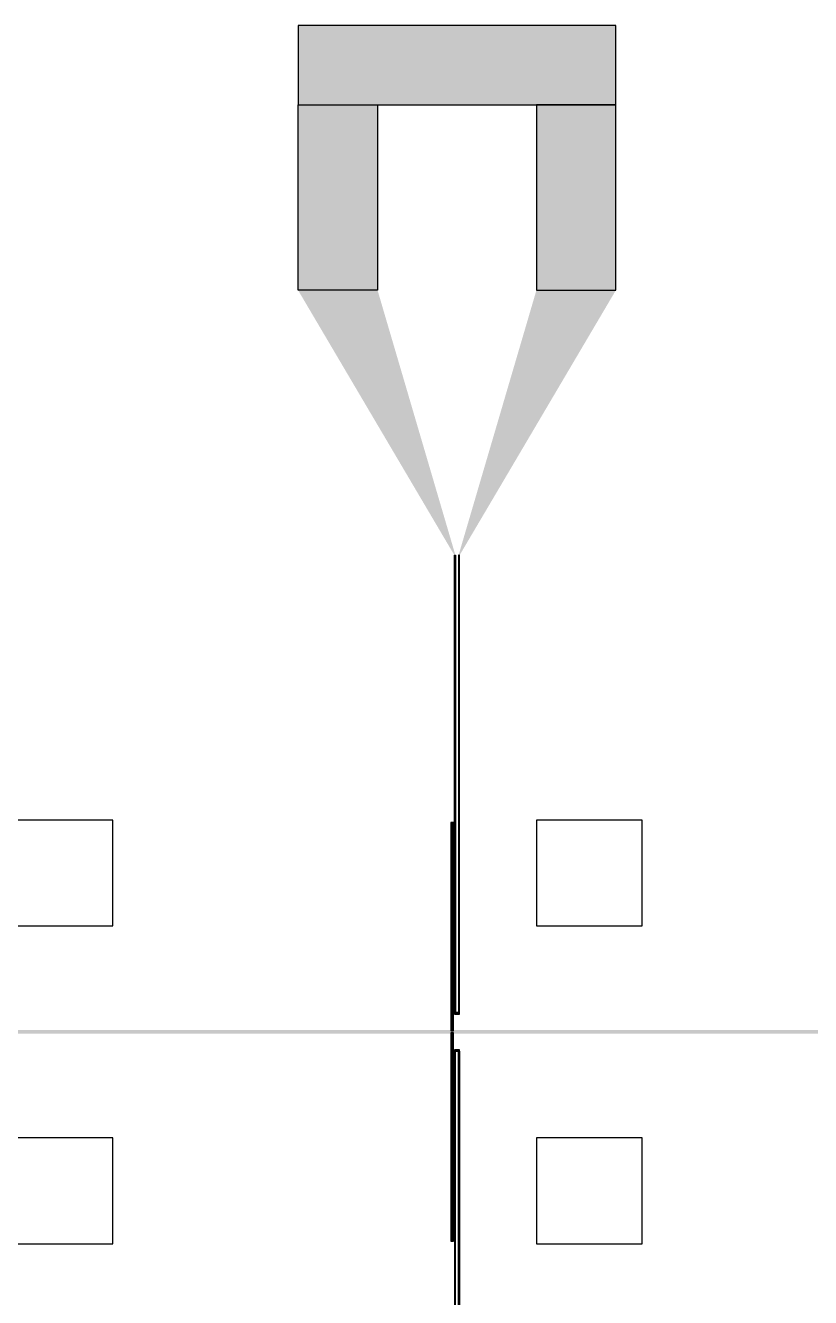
# Model space of a CAD drawing. Extents: x -200 to 7200, y -200 to 2100.
# Drawn here: x 3718 to 4459, y 699 to 1900 of the extents above; entities that cross this region are included whole.
import ezdxf

# ---------------------------------------------------------------- set-up
doc = ezdxf.new("R2010")
doc.units = 0
doc.header["$MEASUREMENT"] = 0
doc.layers.get('0').update_dxf_attribs({"linetype": 'CONTINUOUS'})
for name, color, linetype in [('GAP', 1, 'CONTINUOUS'), ('PIN', 2, 'CONTINUOUS'), ('VIA', 3, 'CONTINUOUS')]:
    doc.layers.add(name, color=color, linetype=linetype)

# ---------------------------------------------------------------- blocks, each defined once
blk = doc.blocks.new('R2C1BGAP')
for points in [[(4121.7, 1146), (4121.7, 1147.5), (4119.2, 1147.5), (4119.2, 1146), (4121.7, 1146)], [(4121.7, 951), (4121.7, 1146), (4119.2, 1146), (4119.2, 951), (4121.7, 951)], [(4119.2, 949), (4119.2, 754), (4121.7, 754), (4121.7, 949), (4119.2, 949)], [(4119.2, 754), (4119.2, 752.5), (4121.7, 752.5), (4121.7, 754), (4119.2, 754)]]:
    blk.add_lwpolyline(points)
for points in [[(4121.7, 1146), (4121.7, 1147.5), (4119.2, 1146), (4119.2, 1147.5)], [(4121.7, 951), (4121.7, 1146), (4119.2, 951), (4119.2, 1146)], [(4755.2, 951.8), (3202, 951.8), (4755.2, 948.3), (3202, 948.3)], [(4119.2, 949), (4119.2, 754), (4121.7, 949), (4121.7, 754)], [(4119.2, 754), (4119.2, 752.5), (4121.7, 754), (4121.7, 752.5)]]:
    blk.add_solid(points)
blk = doc.blocks.new('R2C1BPIN')
for points in [[(4121.1, 951), (4121.1, 1146), (4119.8, 1146), (4119.8, 951), (4121.1, 951)], [(4119.8, 949), (4119.8, 754), (4121.1, 754), (4121.1, 949), (4119.8, 949)]]:
    blk.add_lwpolyline(points)
for points in [[(4121.1, 951), (4121.1, 1146), (4119.8, 951), (4119.8, 1146)], [(4755.2, 950.4), (3202, 950.4), (4755.2, 951.3), (3202, 951.3)], [(4755.2, 949.7), (3202, 949.7), (4755.2, 948.8), (3202, 948.8)], [(4119.8, 949), (4119.8, 754), (4121.1, 949), (4121.1, 754)]]:
    blk.add_solid(points)
blk = doc.blocks.new('R2C1BVIA')
at = {"layer": 'VIA'}
for points in [[(3700, 1150), (3700, 1050), (3800, 1050), (3800, 1150), (3700, 1150)], [(4200, 1150), (4200, 1050), (4300, 1050), (4300, 1150), (4200, 1150)], [(3700, 850), (3700, 750), (3800, 750), (3800, 850), (3700, 850)], [(4200, 850), (4200, 750), (4300, 750), (4300, 850), (4200, 850)]]:
    blk.add_lwpolyline(points, dxfattribs=at)
blk = doc.blocks.new('R2C1B')
for points in [[(3975, 1900), (3975, 1825), (4275, 1825), (4275, 1900), (3975, 1900)], [(4050, 1825), (4050, 1650), (3975, 1650), (3975, 1825), (4050, 1825)], [(4200, 1825), (4200, 1650), (4275, 1650), (4275, 1825), (4200, 1825)], [(4123.5, 1400), (4123.5, 1280.5), (4122.5, 1280.5), (4122.5, 1400), (4123.5, 1400)], [(4126.5, 1400), (4126.5, 1280.5), (4127.5, 1280.5), (4127.5, 1400), (4126.5, 1400)], [(4123.5, 1280.5), (4123.5, 968.2), (4122.5, 968.2), (4122.5, 1280.5), (4123.5, 1280.5)], [(4126.5, 1280.5), (4126.5, 968.2), (4127.5, 968.2), (4127.5, 1280.5), (4126.5, 1280.5)], [(4122.5, 968.2), (4122.5, 966.8), (4127.5, 966.8), (4127.5, 968.2), (4122.5, 968.2)], [(4127.5, 931.8), (4127.5, 933.2), (4122.5, 933.2), (4122.5, 931.8), (4127.5, 931.8)], [(4123.5, 619.5), (4123.5, 931.8), (4122.5, 931.8), (4122.5, 619.5), (4123.5, 619.5)], [(4126.5, 619.5), (4126.5, 931.8), (4127.5, 931.8), (4127.5, 619.5), (4126.5, 619.5)]]:
    blk.add_lwpolyline(points)
for points in [[(3975, 1900), (3975, 1825), (4275, 1900), (4275, 1825)], [(4050, 1825), (4050, 1650), (3975, 1825), (3975, 1650)], [(4200, 1825), (4200, 1650), (4275, 1825), (4275, 1650)], [(4050, 1650), (4123.5, 1400), (3975, 1650), (4122.5, 1400)], [(4200, 1650), (4126.5, 1400), (4275, 1650), (4127.5, 1400)], [(4123.5, 1400), (4123.5, 1280.5), (4122.5, 1400), (4122.5, 1280.5)], [(4126.5, 1400), (4126.5, 1280.5), (4127.5, 1400), (4127.5, 1280.5)], [(4123.5, 1280.5), (4123.5, 968.2), (4122.5, 1280.5), (4122.5, 968.2)], [(4126.5, 1280.5), (4126.5, 968.2), (4127.5, 1280.5), (4127.5, 968.2)], [(4122.5, 968.2), (4122.5, 966.8), (4127.5, 968.2), (4127.5, 966.8)], [(4127.5, 931.8), (4127.5, 933.2), (4122.5, 931.8), (4122.5, 933.2)], [(4123.5, 619.5), (4123.5, 931.8), (4122.5, 619.5), (4122.5, 931.8)], [(4126.5, 619.5), (4126.5, 931.8), (4127.5, 619.5), (4127.5, 931.8)]]:
    blk.add_solid(points)

msp = doc.modelspace()

# ---------------------------------------------------------------- block references
msp.add_blockref('R2C1B', (0, 0))
at = {"layer": 'GAP'}
msp.add_blockref('R2C1BGAP', (0, 0), dxfattribs=at)
at = {"layer": 'PIN'}
msp.add_blockref('R2C1BPIN', (0, 0), dxfattribs=at)
at = {"layer": 'VIA'}
msp.add_blockref('R2C1BVIA', (0, 0), dxfattribs=at)

doc.saveas('drawing.dxf')
